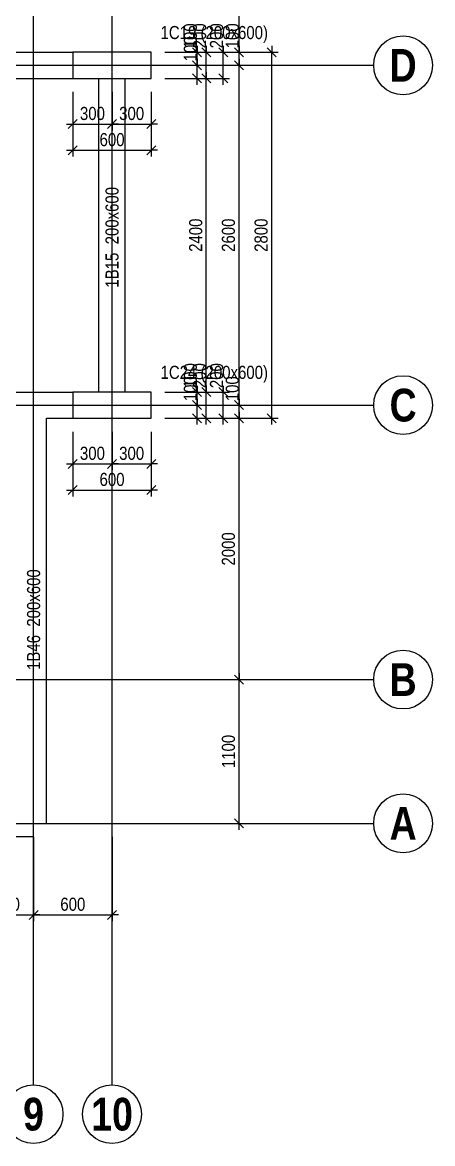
# Model space of a CAD drawing. Extents: x 0 to 206258, y -403073 to 0.
# Drawn here: x 49149 to 52284, y -38542 to -29964 of the extents above; entities that cross this region are included whole.
import ezdxf
from ezdxf.enums import TextEntityAlignment as Align
from ezdxf.lldxf.tags import DXFTag

# ---------------------------------------------------------------- set-up
doc = ezdxf.new("R2010")
doc.units = 0
doc.header["$LTSCALE"] = 1000
for name, color, linetype in [('Axis Circle(Dir 1)', 150, 'Continuous'), ('Axis Circle(Dir 2)', 150, 'Continuous'), ('Axis Label(Dir 1)', 7, 'Continuous'), ('Axis Label(Dir 2)', 7, 'Continuous'), ('Axis Line(Dir 1)', 8, 'CENTER2'), ('Axis Line(Dir 2)', 150, 'CENTER2'), ('Column Line', 7, 'Continuous'), ('Dimension Line', 5, 'Continuous')]:
    doc.layers.add(name, color=color, linetype=linetype)
for name, color, linetype, true_color in [('Beam Label', 159, 'Continuous', 0x35424f), ('Beam Line', 159, 'HIDDEN2', 0x35424f), ('Column Label', 159, 'Continuous', 0x35424f)]:
    doc.layers.add(name, color=color, linetype=linetype, true_color=true_color)
doc.styles.add('Axis Label(Dir 1)', font='ARIALNB.TTF', dxfattribs={"height": 250})
doc.styles.add('Axis Label(Dir 2)', font='ARIALNB.TTF', dxfattribs={"height": 250})
doc.styles.add('Beam Label', font='ARIALN.TTF', dxfattribs={"height": 100})
doc.styles.add('Column Label', font='ARIALN.TTF', dxfattribs={"height": 100})
doc.styles.add('Dimension Text', font='ARIALN.TTF', dxfattribs={"height": 100})
tags = doc.linetypes.add('CENTER2', pattern=[1.125, 0.75, -0.125, 0.125, -0.125]).pattern_tags.tags
tags[10:11] = [DXFTag(74, 4), DXFTag(75, 0), DXFTag(340, '0'), DXFTag(46, 0.0), DXFTag(50, 0.0), DXFTag(44, 0.0), DXFTag(45, 0.0)]
tags[8:9] = [DXFTag(74, 4), DXFTag(75, 0), DXFTag(340, '0'), DXFTag(46, 0.0), DXFTag(50, 0.0), DXFTag(44, 0.0), DXFTag(45, 0.0)]
tags[6:7] = [DXFTag(74, 4), DXFTag(75, 0), DXFTag(340, '0'), DXFTag(46, 0.0), DXFTag(50, 0.0), DXFTag(44, 0.0), DXFTag(45, 0.0)]
tags[4:5] = [DXFTag(74, 4), DXFTag(75, 0), DXFTag(340, '0'), DXFTag(46, 0.0), DXFTag(50, 0.0), DXFTag(44, 0.0), DXFTag(45, 0.0)]
tags = doc.linetypes.add('HIDDEN2', pattern=[0.1875, 0.125, -0.0625]).pattern_tags.tags
tags[6:7] = [DXFTag(74, 4), DXFTag(75, 0), DXFTag(340, '0'), DXFTag(46, 0.0), DXFTag(50, 0.0), DXFTag(44, 0.0), DXFTag(45, 0.0)]
tags[4:5] = [DXFTag(74, 4), DXFTag(75, 0), DXFTag(340, '0'), DXFTag(46, 0.0), DXFTag(50, 0.0), DXFTag(44, 0.0), DXFTag(45, 0.0)]
doc.dimstyles.get("Standard").update_dxf_attribs({"dimtxt": 100, "dimasz": 30, "dimexe": 48.3, "dimexo": 103.5, "dimgap": 30, "dimtad": 1, "dimtoh": 1, "dimdec": 1, "dimdsep": 46, "dimtxsty": 'Dimension Text', "dimblk": 'PCDIM_TICK', "dimcen": 0.09, "dimclrd": 5, "dimclre": 5, "dimclrt": 5, "dimadec": 1, "dimazin": 0, "dimtp": 1, "dimtm": 1, "dimtfac": 1, "dimtdec": 4, "dimtofl": 0, "dimtmove": 0, "dimatfit": 3, "dimfxl": 1, "dimtolj": 1, "dimtzin": 0, "dimarcsym": 0})

# ---------------------------------------------------------------- blocks, each defined once
blk = doc.blocks.new('PCDIM_TICK')
at = {"layer": 'Dimension Line', "color": 0, "transparency": 33554687}
for p, q in [((1.15, 1.15), (-1.15, -1.15)), ((1.61, 0), (0, 0))]:
    blk.add_line(p, q, dxfattribs=at)
blk = doc.blocks.new('*U483')
at = {"layer": 'Dimension Line', "color": 5, "true_color": 0x0000ff, "transparency": 16777216}
for p, q in [((49534.3, -30495.7), (49534.3, -30790.5)), ((49834.3, -30495.7), (49834.3, -30790.5)), ((49534.3, -30742.2), (49834.3, -30742.2))]:
    blk.add_line(p, q, dxfattribs=at)
at = {"layer": 'Dimension Line', "color": 5, "true_color": 0x0000ff, "transparency": 16777216, "xscale": 30, "yscale": 30, "rotation": 180.0000000000004}
blk.add_blockref('PCDIM_TICK', (49534.3, -30742.2), dxfattribs=at)
at = {"layer": 'Dimension Line', "color": 5, "true_color": 0x0000ff, "transparency": 16777216, "xscale": 30, "yscale": 30}
blk.add_blockref('PCDIM_TICK', (49834.3, -30742.2), dxfattribs=at)
at = {"layer": 'Dimension Line', "color": 5, "true_color": 0x0000ff, "transparency": 16777216, "insert": (49684.3, -30712.2), "char_height": 100, "width": 181.501, "attachment_point": 8, "style": 'Dimension Text'}
blk.add_mtext('300', dxfattribs=at)
blk = doc.blocks.new('*U484')
at = {"layer": 'Dimension Line', "color": 5, "true_color": 0x0000ff, "transparency": 16777216}
for p, q in [((49834.3, -30495.7), (49834.3, -30790.5)), ((50134.3, -30495.7), (50134.3, -30790.5)), ((49834.3, -30742.2), (50134.3, -30742.2))]:
    blk.add_line(p, q, dxfattribs=at)
at = {"layer": 'Dimension Line', "color": 5, "true_color": 0x0000ff, "transparency": 16777216, "xscale": 30, "yscale": 30, "rotation": 180.0000000000004}
blk.add_blockref('PCDIM_TICK', (49834.3, -30742.2), dxfattribs=at)
at = {"layer": 'Dimension Line', "color": 5, "true_color": 0x0000ff, "transparency": 16777216, "xscale": 30, "yscale": 30}
blk.add_blockref('PCDIM_TICK', (50134.3, -30742.2), dxfattribs=at)
at = {"layer": 'Dimension Line', "color": 5, "true_color": 0x0000ff, "transparency": 16777216, "insert": (49984.3, -30712.2), "char_height": 100, "width": 181.501, "attachment_point": 8, "style": 'Dimension Text'}
blk.add_mtext('300', dxfattribs=at)
blk = doc.blocks.new('*U485')
at = {"layer": 'Dimension Line', "color": 5, "true_color": 0x0000ff, "transparency": 16777216}
for p, q in [((49534.3, -30495.7), (49534.3, -30990.5)), ((50134.3, -30495.7), (50134.3, -30990.5)), ((49534.3, -30942.2), (50134.3, -30942.2))]:
    blk.add_line(p, q, dxfattribs=at)
at = {"layer": 'Dimension Line', "color": 5, "true_color": 0x0000ff, "transparency": 16777216, "xscale": 30, "yscale": 30, "rotation": 180.0000000000004}
blk.add_blockref('PCDIM_TICK', (49534.3, -30942.2), dxfattribs=at)
at = {"layer": 'Dimension Line', "color": 5, "true_color": 0x0000ff, "transparency": 16777216, "xscale": 30, "yscale": 30}
blk.add_blockref('PCDIM_TICK', (50134.3, -30942.2), dxfattribs=at)
at = {"layer": 'Dimension Line', "color": 5, "true_color": 0x0000ff, "transparency": 16777216, "insert": (49834.3, -30912.2), "char_height": 100, "width": 181.97, "attachment_point": 8, "style": 'Dimension Text'}
blk.add_mtext('600', dxfattribs=at)
blk = doc.blocks.new('*U486')
at = {"layer": 'Dimension Line', "color": 5, "true_color": 0x0000ff, "transparency": 16777216}
for p, q in [((50484.3, -30292.2), (50484.3, -30262.2)), ((50237.8, -30292.2), (50532.6, -30292.2)), ((50484.3, -30392.2), (50484.3, -30292.2)), ((50237.8, -30392.2), (50532.6, -30392.2))]:
    blk.add_line(p, q, dxfattribs=at)
at = {"layer": 'Dimension Line', "color": 5, "true_color": 0x0000ff, "transparency": 16777216, "xscale": 30, "yscale": 30}
for p, rotation in [((50484.3, -30292.2), 89.99999999999447), ((50484.3, -30392.2), 269.9999999999834)]:
    blk.add_blockref('PCDIM_TICK', p, dxfattribs=dict(at, rotation=rotation))
at = {"layer": 'Dimension Line', "color": 5, "true_color": 0x0000ff, "transparency": 16777216, "insert": (50484.3, -30262.2), "char_height": 100, "width": 173.928, "attachment_point": 7, "rotation": 90, "style": 'Dimension Text'}
blk.add_mtext('100', dxfattribs=at)
blk = doc.blocks.new('*U487')
at = {"layer": 'Dimension Line', "color": 5, "true_color": 0x0000ff, "transparency": 16777216}
for p, q in [((50237.8, -30192.2), (50532.6, -30192.2)), ((50484.3, -30192.2), (50484.3, -30162.2)), ((50484.3, -30292.2), (50484.3, -30192.2)), ((50237.8, -30292.2), (50532.6, -30292.2))]:
    blk.add_line(p, q, dxfattribs=at)
at = {"layer": 'Dimension Line', "color": 5, "true_color": 0x0000ff, "transparency": 16777216, "xscale": 30, "yscale": 30}
for p, rotation in [((50484.3, -30192.2), 89.99999999999447), ((50484.3, -30292.2), 269.9999999999834)]:
    blk.add_blockref('PCDIM_TICK', p, dxfattribs=dict(at, rotation=rotation))
at = {"layer": 'Dimension Line', "color": 5, "true_color": 0x0000ff, "transparency": 16777216, "insert": (50484.3, -30162.2), "char_height": 100, "width": 173.928, "attachment_point": 7, "rotation": 90, "style": 'Dimension Text'}
blk.add_mtext('100', dxfattribs=at)
blk = doc.blocks.new('*U488')
at = {"layer": 'Dimension Line', "color": 5, "true_color": 0x0000ff, "transparency": 16777216}
for p, q in [((50237.8, -30192.2), (50732.6, -30192.2)), ((50684.3, -30192.2), (50684.3, -30162.2)), ((50684.3, -30392.2), (50684.3, -30192.2)), ((50237.8, -30392.2), (50732.6, -30392.2))]:
    blk.add_line(p, q, dxfattribs=at)
at = {"layer": 'Dimension Line', "color": 5, "true_color": 0x0000ff, "transparency": 16777216, "xscale": 30, "yscale": 30}
for p, rotation in [((50684.3, -30192.2), 89.99999999999447), ((50684.3, -30392.2), 269.9999999999834)]:
    blk.add_blockref('PCDIM_TICK', p, dxfattribs=dict(at, rotation=rotation))
at = {"layer": 'Dimension Line', "color": 5, "true_color": 0x0000ff, "transparency": 16777216, "insert": (50684.3, -30162.2), "char_height": 100, "width": 182.775, "attachment_point": 7, "rotation": 90, "style": 'Dimension Text'}
blk.add_mtext('200', dxfattribs=at)
blk = doc.blocks.new('*U507')
at = {"layer": 'Dimension Line', "color": 5, "true_color": 0x0000ff, "transparency": 16777216}
for p, q in [((49534.3, -33095.7), (49534.3, -33390.5)), ((49834.3, -33095.7), (49834.3, -33390.5)), ((49534.3, -33342.2), (49834.3, -33342.2))]:
    blk.add_line(p, q, dxfattribs=at)
at = {"layer": 'Dimension Line', "color": 5, "true_color": 0x0000ff, "transparency": 16777216, "xscale": 30, "yscale": 30, "rotation": 180.0000000000004}
blk.add_blockref('PCDIM_TICK', (49534.3, -33342.2), dxfattribs=at)
at = {"layer": 'Dimension Line', "color": 5, "true_color": 0x0000ff, "transparency": 16777216, "xscale": 30, "yscale": 30}
blk.add_blockref('PCDIM_TICK', (49834.3, -33342.2), dxfattribs=at)
at = {"layer": 'Dimension Line', "color": 5, "true_color": 0x0000ff, "transparency": 16777216, "insert": (49684.3, -33312.2), "char_height": 100, "width": 181.501, "attachment_point": 8, "style": 'Dimension Text'}
blk.add_mtext('300', dxfattribs=at)
blk = doc.blocks.new('*U508')
at = {"layer": 'Dimension Line', "color": 5, "true_color": 0x0000ff, "transparency": 16777216}
for p, q in [((49834.3, -33095.7), (49834.3, -33390.5)), ((50134.3, -33095.7), (50134.3, -33390.5)), ((49834.3, -33342.2), (50134.3, -33342.2))]:
    blk.add_line(p, q, dxfattribs=at)
at = {"layer": 'Dimension Line', "color": 5, "true_color": 0x0000ff, "transparency": 16777216, "xscale": 30, "yscale": 30, "rotation": 180.0000000000004}
blk.add_blockref('PCDIM_TICK', (49834.3, -33342.2), dxfattribs=at)
at = {"layer": 'Dimension Line', "color": 5, "true_color": 0x0000ff, "transparency": 16777216, "xscale": 30, "yscale": 30}
blk.add_blockref('PCDIM_TICK', (50134.3, -33342.2), dxfattribs=at)
at = {"layer": 'Dimension Line', "color": 5, "true_color": 0x0000ff, "transparency": 16777216, "insert": (49984.3, -33312.2), "char_height": 100, "width": 181.501, "attachment_point": 8, "style": 'Dimension Text'}
blk.add_mtext('300', dxfattribs=at)
blk = doc.blocks.new('*U509')
at = {"layer": 'Dimension Line', "color": 5, "true_color": 0x0000ff, "transparency": 16777216}
for p, q in [((49534.3, -33095.7), (49534.3, -33590.5)), ((50134.3, -33095.7), (50134.3, -33590.5)), ((49534.3, -33542.2), (50134.3, -33542.2))]:
    blk.add_line(p, q, dxfattribs=at)
at = {"layer": 'Dimension Line', "color": 5, "true_color": 0x0000ff, "transparency": 16777216, "xscale": 30, "yscale": 30, "rotation": 180.0000000000004}
blk.add_blockref('PCDIM_TICK', (49534.3, -33542.2), dxfattribs=at)
at = {"layer": 'Dimension Line', "color": 5, "true_color": 0x0000ff, "transparency": 16777216, "xscale": 30, "yscale": 30}
blk.add_blockref('PCDIM_TICK', (50134.3, -33542.2), dxfattribs=at)
at = {"layer": 'Dimension Line', "color": 5, "true_color": 0x0000ff, "transparency": 16777216, "insert": (49834.3, -33512.2), "char_height": 100, "width": 181.97, "attachment_point": 8, "style": 'Dimension Text'}
blk.add_mtext('600', dxfattribs=at)
blk = doc.blocks.new('*U510')
at = {"layer": 'Dimension Line', "color": 5, "true_color": 0x0000ff, "transparency": 16777216}
for p, q in [((50237.8, -32892.2), (50532.6, -32892.2)), ((50484.3, -32892.2), (50484.3, -32862.2)), ((50484.3, -32992.2), (50484.3, -32892.2)), ((50237.8, -32992.2), (50532.6, -32992.2))]:
    blk.add_line(p, q, dxfattribs=at)
at = {"layer": 'Dimension Line', "color": 5, "true_color": 0x0000ff, "transparency": 16777216, "xscale": 30, "yscale": 30}
for p, rotation in [((50484.3, -32892.2), 89.99999999999447), ((50484.3, -32992.2), 269.9999999999834)]:
    blk.add_blockref('PCDIM_TICK', p, dxfattribs=dict(at, rotation=rotation))
at = {"layer": 'Dimension Line', "color": 5, "true_color": 0x0000ff, "transparency": 16777216, "insert": (50484.3, -32862.2), "char_height": 100, "width": 173.928, "attachment_point": 7, "rotation": 90, "style": 'Dimension Text'}
blk.add_mtext('100', dxfattribs=at)
blk = doc.blocks.new('*U511')
at = {"layer": 'Dimension Line', "color": 5, "true_color": 0x0000ff, "transparency": 16777216}
for p, q in [((50484.3, -32792.2), (50484.3, -32762.2)), ((50237.8, -32792.2), (50532.6, -32792.2)), ((50484.3, -32892.2), (50484.3, -32792.2)), ((50237.8, -32892.2), (50532.6, -32892.2))]:
    blk.add_line(p, q, dxfattribs=at)
at = {"layer": 'Dimension Line', "color": 5, "true_color": 0x0000ff, "transparency": 16777216, "xscale": 30, "yscale": 30}
for p, rotation in [((50484.3, -32792.2), 89.99999999999447), ((50484.3, -32892.2), 269.9999999999834)]:
    blk.add_blockref('PCDIM_TICK', p, dxfattribs=dict(at, rotation=rotation))
at = {"layer": 'Dimension Line', "color": 5, "true_color": 0x0000ff, "transparency": 16777216, "insert": (50484.3, -32762.2), "char_height": 100, "width": 173.928, "attachment_point": 7, "rotation": 90, "style": 'Dimension Text'}
blk.add_mtext('100', dxfattribs=at)
blk = doc.blocks.new('*U512')
at = {"layer": 'Dimension Line', "color": 5, "true_color": 0x0000ff, "transparency": 16777216}
for p, q in [((50684.3, -32792.2), (50684.3, -32762.2)), ((50237.8, -32792.2), (50732.6, -32792.2)), ((50684.3, -32992.2), (50684.3, -32792.2)), ((50237.8, -32992.2), (50732.6, -32992.2))]:
    blk.add_line(p, q, dxfattribs=at)
at = {"layer": 'Dimension Line', "color": 5, "true_color": 0x0000ff, "transparency": 16777216, "xscale": 30, "yscale": 30}
for p, rotation in [((50684.3, -32792.2), 89.99999999999447), ((50684.3, -32992.2), 269.9999999999834)]:
    blk.add_blockref('PCDIM_TICK', p, dxfattribs=dict(at, rotation=rotation))
at = {"layer": 'Dimension Line', "color": 5, "true_color": 0x0000ff, "transparency": 16777216, "insert": (50684.3, -32762.2), "char_height": 100, "width": 182.775, "attachment_point": 7, "rotation": 90, "style": 'Dimension Text'}
blk.add_mtext('200', dxfattribs=at)
blk = doc.blocks.new('*U562')
at = {"layer": 'Dimension Line', "color": 5, "true_color": 0x0000ff, "transparency": 16777216}
for p, q in [((50555, -32792.2), (50555, -32762.2)), ((50308.5, -32792.2), (50603.3, -32792.2)), ((50555, -32992.2), (50555, -32792.2)), ((50308.5, -32992.2), (50603.3, -32992.2))]:
    blk.add_line(p, q, dxfattribs=at)
at = {"layer": 'Dimension Line', "color": 5, "true_color": 0x0000ff, "transparency": 16777216, "xscale": 30, "yscale": 30}
for p, rotation in [((50555, -32792.2), 89.99999999999447), ((50555, -32992.2), 269.9999999999834)]:
    blk.add_blockref('PCDIM_TICK', p, dxfattribs=dict(at, rotation=rotation))
at = {"layer": 'Dimension Line', "color": 5, "true_color": 0x0000ff, "transparency": 16777216, "insert": (50555, -32762.2), "char_height": 100, "width": 182.775, "attachment_point": 7, "rotation": 90, "style": 'Dimension Text'}
blk.add_mtext('200', dxfattribs=at)
blk = doc.blocks.new('*U563')
at = {"layer": 'Dimension Line', "color": 5, "true_color": 0x0000ff, "transparency": 16777216}
for p, q in [((50308.5, -30392.2), (50603.3, -30392.2)), ((50555, -32792.2), (50555, -30392.2)), ((50308.5, -32792.2), (50603.3, -32792.2))]:
    blk.add_line(p, q, dxfattribs=at)
at = {"layer": 'Dimension Line', "color": 5, "true_color": 0x0000ff, "transparency": 16777216, "xscale": 30, "yscale": 30}
for p, rotation in [((50555, -30392.2), 89.99999999999447), ((50555, -32792.2), 269.9999999999834)]:
    blk.add_blockref('PCDIM_TICK', p, dxfattribs=dict(at, rotation=rotation))
at = {"layer": 'Dimension Line', "color": 5, "true_color": 0x0000ff, "transparency": 16777216, "insert": (50525, -31592.2), "char_height": 100, "width": 247.252, "attachment_point": 8, "rotation": 90, "style": 'Dimension Text'}
blk.add_mtext('2400', dxfattribs=at)
blk = doc.blocks.new('*U564')
at = {"layer": 'Dimension Line', "color": 5, "true_color": 0x0000ff, "transparency": 16777216}
for p, q in [((50308.5, -30192.2), (50603.3, -30192.2)), ((50555, -30192.2), (50555, -30162.2)), ((50555, -30392.2), (50555, -30192.2)), ((50308.5, -30392.2), (50603.3, -30392.2))]:
    blk.add_line(p, q, dxfattribs=at)
at = {"layer": 'Dimension Line', "color": 5, "true_color": 0x0000ff, "transparency": 16777216, "xscale": 30, "yscale": 30}
for p, rotation in [((50555, -30192.2), 89.99999999999447), ((50555, -30392.2), 269.9999999999834)]:
    blk.add_blockref('PCDIM_TICK', p, dxfattribs=dict(at, rotation=rotation))
at = {"layer": 'Dimension Line', "color": 5, "true_color": 0x0000ff, "transparency": 16777216, "insert": (50555, -30162.2), "char_height": 100, "width": 182.775, "attachment_point": 7, "rotation": 90, "style": 'Dimension Text'}
blk.add_mtext('200', dxfattribs=at)
blk = doc.blocks.new('*U565')
at = {"layer": 'Dimension Line', "color": 5, "true_color": 0x0000ff, "transparency": 16777216}
for p, q in [((50308.5, -34992.2), (50853.3, -34992.2)), ((50805, -36092.2), (50805, -34992.2)), ((50308.5, -36092.2), (50853.3, -36092.2))]:
    blk.add_line(p, q, dxfattribs=at)
at = {"layer": 'Dimension Line', "color": 5, "true_color": 0x0000ff, "transparency": 16777216, "xscale": 30, "yscale": 30}
for p, rotation in [((50805, -34992.2), 89.99999999999447), ((50805, -36092.2), 269.9999999999834)]:
    blk.add_blockref('PCDIM_TICK', p, dxfattribs=dict(at, rotation=rotation))
at = {"layer": 'Dimension Line', "color": 5, "true_color": 0x0000ff, "transparency": 16777216, "insert": (50775, -35542.2), "char_height": 100, "width": 238.405, "attachment_point": 8, "rotation": 90, "style": 'Dimension Text'}
blk.add_mtext('1100', dxfattribs=at)
blk = doc.blocks.new('*U566')
at = {"layer": 'Dimension Line', "color": 5, "true_color": 0x0000ff, "transparency": 16777216}
for p, q in [((50308.5, -32992.2), (50853.3, -32992.2)), ((50805, -34992.2), (50805, -32992.2)), ((50308.5, -34992.2), (50853.3, -34992.2))]:
    blk.add_line(p, q, dxfattribs=at)
at = {"layer": 'Dimension Line', "color": 5, "true_color": 0x0000ff, "transparency": 16777216, "xscale": 30, "yscale": 30}
for p, rotation in [((50805, -32992.2), 89.99999999999447), ((50805, -34992.2), 269.9999999999834)]:
    blk.add_blockref('PCDIM_TICK', p, dxfattribs=dict(at, rotation=rotation))
at = {"layer": 'Dimension Line', "color": 5, "true_color": 0x0000ff, "transparency": 16777216, "insert": (50775, -33992.2), "char_height": 100, "width": 247.252, "attachment_point": 8, "rotation": 90, "style": 'Dimension Text'}
blk.add_mtext('2000', dxfattribs=at)
blk = doc.blocks.new('*U567')
at = {"layer": 'Dimension Line', "color": 5, "true_color": 0x0000ff, "transparency": 16777216}
for p, q in [((50308.5, -32892.2), (50853.3, -32892.2)), ((50805, -32892.2), (50805, -32862.2)), ((50805, -32992.2), (50805, -32892.2)), ((50308.5, -32992.2), (50853.3, -32992.2))]:
    blk.add_line(p, q, dxfattribs=at)
at = {"layer": 'Dimension Line', "color": 5, "true_color": 0x0000ff, "transparency": 16777216, "xscale": 30, "yscale": 30}
for p, rotation in [((50805, -32892.2), 89.99999999999447), ((50805, -32992.2), 269.9999999999834)]:
    blk.add_blockref('PCDIM_TICK', p, dxfattribs=dict(at, rotation=rotation))
at = {"layer": 'Dimension Line', "color": 5, "true_color": 0x0000ff, "transparency": 16777216, "insert": (50805, -32862.2), "char_height": 100, "width": 173.928, "attachment_point": 7, "rotation": 90, "style": 'Dimension Text'}
blk.add_mtext('100', dxfattribs=at)
blk = doc.blocks.new('*U568')
at = {"layer": 'Dimension Line', "color": 5, "true_color": 0x0000ff, "transparency": 16777216}
for p, q in [((50308.5, -30292.2), (50853.3, -30292.2)), ((50805, -32892.2), (50805, -30292.2)), ((50308.5, -32892.2), (50853.3, -32892.2))]:
    blk.add_line(p, q, dxfattribs=at)
at = {"layer": 'Dimension Line', "color": 5, "true_color": 0x0000ff, "transparency": 16777216, "xscale": 30, "yscale": 30}
for p, rotation in [((50805, -30292.2), 89.99999999999447), ((50805, -32892.2), 269.9999999999834)]:
    blk.add_blockref('PCDIM_TICK', p, dxfattribs=dict(at, rotation=rotation))
at = {"layer": 'Dimension Line', "color": 5, "true_color": 0x0000ff, "transparency": 16777216, "insert": (50775, -31592.2), "char_height": 100, "width": 247.252, "attachment_point": 8, "rotation": 90, "style": 'Dimension Text'}
blk.add_mtext('2600', dxfattribs=at)
blk = doc.blocks.new('*U569')
at = {"layer": 'Dimension Line', "color": 5, "true_color": 0x0000ff, "transparency": 16777216}
for p, q in [((50308.5, -30192.2), (50853.3, -30192.2)), ((50805, -30192.2), (50805, -30162.2)), ((50805, -30292.2), (50805, -30192.2)), ((50308.5, -30292.2), (50853.3, -30292.2))]:
    blk.add_line(p, q, dxfattribs=at)
at = {"layer": 'Dimension Line', "color": 5, "true_color": 0x0000ff, "transparency": 16777216, "xscale": 30, "yscale": 30}
for p, rotation in [((50805, -30192.2), 89.99999999999447), ((50805, -30292.2), 269.9999999999834)]:
    blk.add_blockref('PCDIM_TICK', p, dxfattribs=dict(at, rotation=rotation))
at = {"layer": 'Dimension Line', "color": 5, "true_color": 0x0000ff, "transparency": 16777216, "insert": (50805, -30162.2), "char_height": 100, "width": 173.928, "attachment_point": 7, "rotation": 90, "style": 'Dimension Text'}
blk.add_mtext('100', dxfattribs=at)
blk = doc.blocks.new('*U570')
at = {"layer": 'Dimension Line', "color": 5, "true_color": 0x0000ff, "transparency": 16777216}
for p, q in [((50308.5, -28992.2), (50853.3, -28992.2)), ((50805, -30192.2), (50805, -28992.2)), ((50308.5, -30192.2), (50853.3, -30192.2))]:
    blk.add_line(p, q, dxfattribs=at)
at = {"layer": 'Dimension Line', "color": 5, "true_color": 0x0000ff, "transparency": 16777216, "xscale": 30, "yscale": 30}
for p, rotation in [((50805, -28992.2), 89.99999999999447), ((50805, -30192.2), 269.9999999999834)]:
    blk.add_blockref('PCDIM_TICK', p, dxfattribs=dict(at, rotation=rotation))
at = {"layer": 'Dimension Line', "color": 5, "true_color": 0x0000ff, "transparency": 16777216, "insert": (50775, -29592.2), "char_height": 100, "width": 238.405, "attachment_point": 8, "rotation": 90, "style": 'Dimension Text'}
blk.add_mtext('1200', dxfattribs=at)
blk = doc.blocks.new('*U580')
at = {"layer": 'Dimension Line', "color": 5, "true_color": 0x0000ff, "transparency": 16777216}
for p, q in [((50308.5, -30192.2), (51103.3, -30192.2)), ((51055, -32992.2), (51055, -30192.2)), ((50308.5, -32992.2), (51103.3, -32992.2))]:
    blk.add_line(p, q, dxfattribs=at)
at = {"layer": 'Dimension Line', "color": 5, "true_color": 0x0000ff, "transparency": 16777216, "xscale": 30, "yscale": 30}
for p, rotation in [((51055, -30192.2), 89.99999999999447), ((51055, -32992.2), 269.9999999999834)]:
    blk.add_blockref('PCDIM_TICK', p, dxfattribs=dict(at, rotation=rotation))
at = {"layer": 'Dimension Line', "color": 5, "true_color": 0x0000ff, "transparency": 16777216, "insert": (51025, -31592.2), "char_height": 100, "width": 247.252, "attachment_point": 8, "rotation": 90, "style": 'Dimension Text'}
blk.add_mtext('2800', dxfattribs=at)
blk = doc.blocks.new('*U590')
at = {"layer": 'Dimension Line', "color": 5, "true_color": 0x0000ff, "transparency": 16777216}
for p, q in [((48834.3, -36195.7), (48834.3, -36840.5)), ((49234.3, -36195.7), (49234.3, -36840.5)), ((48834.3, -36792.2), (49234.3, -36792.2))]:
    blk.add_line(p, q, dxfattribs=at)
at = {"layer": 'Dimension Line', "color": 5, "true_color": 0x0000ff, "transparency": 16777216, "xscale": 30, "yscale": 30, "rotation": 180.0000000000004}
blk.add_blockref('PCDIM_TICK', (48834.3, -36792.2), dxfattribs=at)
at = {"layer": 'Dimension Line', "color": 5, "true_color": 0x0000ff, "transparency": 16777216, "xscale": 30, "yscale": 30}
blk.add_blockref('PCDIM_TICK', (49234.3, -36792.2), dxfattribs=at)
at = {"layer": 'Dimension Line', "color": 5, "true_color": 0x0000ff, "transparency": 16777216, "insert": (49034.3, -36762.2), "char_height": 100, "width": 184.718, "attachment_point": 8, "style": 'Dimension Text'}
blk.add_mtext('400', dxfattribs=at)
blk = doc.blocks.new('*U591')
at = {"layer": 'Dimension Line', "color": 5, "true_color": 0x0000ff, "transparency": 16777216}
for p, q in [((49234.3, -36195.7), (49234.3, -36840.5)), ((49834.3, -36195.7), (49834.3, -36840.5)), ((49234.3, -36792.2), (49834.3, -36792.2))]:
    blk.add_line(p, q, dxfattribs=at)
at = {"layer": 'Dimension Line', "color": 5, "true_color": 0x0000ff, "transparency": 16777216, "xscale": 30, "yscale": 30, "rotation": 180.0000000000004}
blk.add_blockref('PCDIM_TICK', (49234.3, -36792.2), dxfattribs=at)
at = {"layer": 'Dimension Line', "color": 5, "true_color": 0x0000ff, "transparency": 16777216, "xscale": 30, "yscale": 30}
blk.add_blockref('PCDIM_TICK', (49834.3, -36792.2), dxfattribs=at)
at = {"layer": 'Dimension Line', "color": 5, "true_color": 0x0000ff, "transparency": 16777216, "insert": (49534.3, -36762.2), "char_height": 100, "width": 181.97, "attachment_point": 8, "style": 'Dimension Text'}
blk.add_mtext('600', dxfattribs=at)

msp = doc.modelspace()

# ---------------------------------------------------------------- linework, layer by layer
at = {"layer": 'Axis Circle(Dir 1)', "transparency": 33554687}
for centre in [(52059.29, -30292.207), (52059.29, -32892.207), (52059.29, -34992.207), (52059.29, -36092.207)]:
    msp.add_circle(centre, 225, dxfattribs=at)
at = {"layer": 'Axis Circle(Dir 2)', "transparency": 33554687}
for centre in [(49234.29, -38317.207), (49834.29, -38317.207)]:
    msp.add_circle(centre, 225, dxfattribs=at)
at = {"layer": 'Axis Line(Dir 1)', "transparency": 33554687}
for points in [[(34034.29, -30292.207), (51834.29, -30292.207)], [(34034.29, -32892.207), (51834.29, -32892.207)], [(34034.29, -34992.207), (51834.29, -34992.207)], [(34034.29, -36092.207), (51834.29, -36092.207)]]:
    msp.add_lwpolyline(points, dxfattribs=at)
at = {"layer": 'Axis Line(Dir 2)', "transparency": 33554687}
for points in [[(49234.29, -38092.207), (49234.29, -14292.207)], [(49834.29, -38092.207), (49834.29, -14292.207)]]:
    msp.add_lwpolyline(points, dxfattribs=at)
at = {"layer": 'Beam Line', "transparency": 33554687}
for points in [[(48934.29, -30192.207), (49534.29, -30192.207)], [(45534.29, -30392.207), (49534.29, -30392.207)], [(49734.29, -32792.207), (49734.29, -30392.207)], [(45534.29, -32792.207), (49534.29, -32792.207)], [(49334.29, -32992.207), (49534.29, -32992.207)]]:
    msp.add_lwpolyline(points, dxfattribs=at)
at = {"layer": 'Beam Line', "linetype": 'Continuous', "transparency": 33554687}
for points in [[(49934.29, -32792.207), (49934.29, -30392.207)], [(49334.29, -36092.207), (49334.29, -32992.207)], [(43034.29, -36192.207), (49234.29, -36192.207)]]:
    msp.add_lwpolyline(points, dxfattribs=at)
at = {"layer": 'Column Line', "transparency": 33554687}
for points in [[(50134.29, -30392.207), (50134.29, -30192.207), (49534.29, -30192.207), (49534.29, -30392.207)], [(50134.29, -32992.207), (50134.29, -32792.207), (49534.29, -32792.207), (49534.29, -32992.207)]]:
    msp.add_lwpolyline(points, close=True, dxfattribs=at)

# ---------------------------------------------------------------- texts
at = {"layer": 'Axis Label(Dir 1)', "transparency": 33554687, "style": 'Axis Label(Dir 1)'}
for s, p in [('D', (52059.29, -30292.207)), ('C', (52059.29, -32892.207)), ('B', (52059.29, -34992.207)), ('A', (52059.29, -36092.207))]:
    msp.add_text(s, height=250, dxfattribs=at).set_placement(p, align=Align.MIDDLE_CENTER)
at = {"layer": 'Axis Label(Dir 2)', "transparency": 33554687, "style": 'Axis Label(Dir 2)'}
for s, p in [('9', (49234.29, -38317.207)), ('10', (49834.29, -38317.207))]:
    msp.add_text(s, height=250, dxfattribs=at).set_placement(p, align=Align.MIDDLE_CENTER)
at = {"layer": 'Beam Label', "transparency": 33554687, "style": 'Beam Label'}
for s, p in [('1B15  200x600 ', (49834.29, -31592.207)), ('1B46  200x600 ', (49234.29, -34517.207))]:
    msp.add_text(s, height=100, rotation=90, dxfattribs=at).set_placement(p, align=Align.MIDDLE_CENTER)
at = {"layer": 'Column Label', "transparency": 33554687, "style": 'Column Label'}
for s, p in [('1C19 (200x600)', (50205.001, -30121.496)), ('1C24 (200x600)', (50205.001, -32721.496))]:
    msp.add_text(s, height=100, dxfattribs=at).set_placement(p, align=Align.BOTTOM_LEFT)

# ---------------------------------------------------------------- dimensions: what is measured, and where the dimension line sits
at = {"layer": 'Dimension Line', "transparency": 33554687}
for base, p1, p2, picture, middle in [((50805.001, -29592.207), (50205.001, -30192.207), (50205.001, -28992.207), '*U570', (50805.001, -29592.207)), ((50555.001, -30292.207), (50205.001, -30392.207), (50205.001, -30192.207), '*U564', (50555.001, -30292.207)), ((50805.001, -30242.207), (50205.001, -30292.207), (50205.001, -30192.207), '*U569', (50805.001, -30242.207)), ((51055.001, -31592.207), (50205.001, -32992.207), (50205.001, -30192.207), '*U580', (51055.001, -31592.207)), ((50805.001, -31592.207), (50205.001, -32892.207), (50205.001, -30292.207), '*U568', (50805.001, -31592.207)), ((50555.001, -31592.207), (50205.001, -32792.207), (50205.001, -30392.207), '*U563', (50555.001, -31592.207)), ((50555.001, -32892.207), (50205.001, -32992.207), (50205.001, -32792.207), '*U562', (50555.001, -32892.207)), ((50805.001, -32942.207), (50205.001, -32992.207), (50205.001, -32892.207), '*U567', (50805.001, -32942.207)), ((50805.001, -33992.207), (50205.001, -34992.207), (50205.001, -32992.207), '*U566', (50805.001, -33992.207)), ((50805.001, -35542.207), (50205.001, -36092.207), (50205.001, -34992.207), '*U565', (50805.001, -35542.207))]:
    dim = msp.add_linear_dim(base=base, p1=p1, p2=p2, angle=90, dimstyle='Standard', override={"dimscale": 1, "dimtxt": 100, "dimasz": 30, "dimexe": 48.3, "dimexo": 103.5, "dimgap": 30, "dimtad": 1, "dimtih": 0, "dimdec": 1, "dimlfac": 1, "dimzin": 8, "dimlunit": 2, "dimpost": '', "dimtxsty": 'Dimension Text', "dimblk": 'PCDIM_TICK', "dimse1": 0, "dimse2": 0, "dimsd2": 0, "dimclrd": 5, "dimclre": 5, "dimclrt": 5, "dimaunit": 0, "dimadec": 1, "dimazin": 0, "dimtol": 0, "dimtp": 1, "dimtm": 1, "dimtmove": 0}, dxfattribs=at)
    dim.commit()
    dim.dimension.update_dxf_attribs({"geometry": picture, "text_midpoint": middle})
for p1, p2, distance, picture, middle in [((50134.29, -30292.207), (50134.29, -30192.207), -350, '*U487', (50484.29, -30242.207)), ((50134.29, -30392.207), (50134.29, -30192.207), -550, '*U488', (50684.29, -30292.207)), ((50134.29, -30392.207), (50134.29, -30292.207), -350, '*U486', (50484.29, -30342.207)), ((49534.29, -30392.207), (49834.29, -30392.207), -350, '*U483', (49684.29, -30742.207)), ((49534.29, -30392.207), (50134.29, -30392.207), -550, '*U485', (49834.29, -30942.207)), ((49834.29, -30392.207), (50134.29, -30392.207), -350, '*U484', (49984.29, -30742.207)), ((50134.29, -32892.207), (50134.29, -32792.207), -350, '*U511', (50484.29, -32842.207)), ((50134.29, -32992.207), (50134.29, -32792.207), -550, '*U512', (50684.29, -32892.207)), ((50134.29, -32992.207), (50134.29, -32892.207), -350, '*U510', (50484.29, -32942.207)), ((49534.29, -32992.207), (49834.29, -32992.207), -350, '*U507', (49684.29, -33342.207)), ((49534.29, -32992.207), (50134.29, -32992.207), -550, '*U509', (49834.29, -33542.207)), ((49834.29, -32992.207), (50134.29, -32992.207), -350, '*U508', (49984.29, -33342.207))]:
    dim = msp.add_aligned_dim(p1=p1, p2=p2, distance=distance, dimstyle='Standard', override={"dimscale": 1, "dimtxt": 100, "dimasz": 30, "dimexe": 48.3, "dimexo": 103.5, "dimgap": 30, "dimtad": 1, "dimtih": 0, "dimdec": 1, "dimlfac": 1, "dimzin": 8, "dimlunit": 2, "dimpost": '', "dimtxsty": 'Dimension Text', "dimblk": 'PCDIM_TICK', "dimse1": 0, "dimse2": 0, "dimsd2": 0, "dimclrd": 5, "dimclre": 5, "dimclrt": 5, "dimaunit": 0, "dimadec": 1, "dimazin": 0, "dimtol": 0, "dimtp": 1, "dimtm": 1, "dimtmove": 0}, dxfattribs=at)
    dim.commit()
    dim.dimension.update_dxf_attribs({"geometry": picture, "text_midpoint": middle})
for base, p1, p2, picture, middle in [((49034.29, -36792.207), (48834.29, -36092.207), (49234.29, -36092.207), '*U590', (49034.29, -36792.207)), ((49534.29, -36792.207), (49234.29, -36092.207), (49834.29, -36092.207), '*U591', (49534.29, -36792.207))]:
    dim = msp.add_linear_dim(base=base, p1=p1, p2=p2, dimstyle='Standard', override={"dimscale": 1, "dimtxt": 100, "dimasz": 30, "dimexe": 48.3, "dimexo": 103.5, "dimgap": 30, "dimtad": 1, "dimtih": 0, "dimdec": 1, "dimlfac": 1, "dimzin": 8, "dimlunit": 2, "dimpost": '', "dimtxsty": 'Dimension Text', "dimblk": 'PCDIM_TICK', "dimse1": 0, "dimse2": 0, "dimsd2": 0, "dimclrd": 5, "dimclre": 5, "dimclrt": 5, "dimaunit": 0, "dimadec": 1, "dimazin": 0, "dimtol": 0, "dimtp": 1, "dimtm": 1, "dimtmove": 0}, dxfattribs=at)
    dim.commit()
    dim.dimension.update_dxf_attribs({"geometry": picture, "text_midpoint": middle})

doc.saveas('drawing.dxf')
